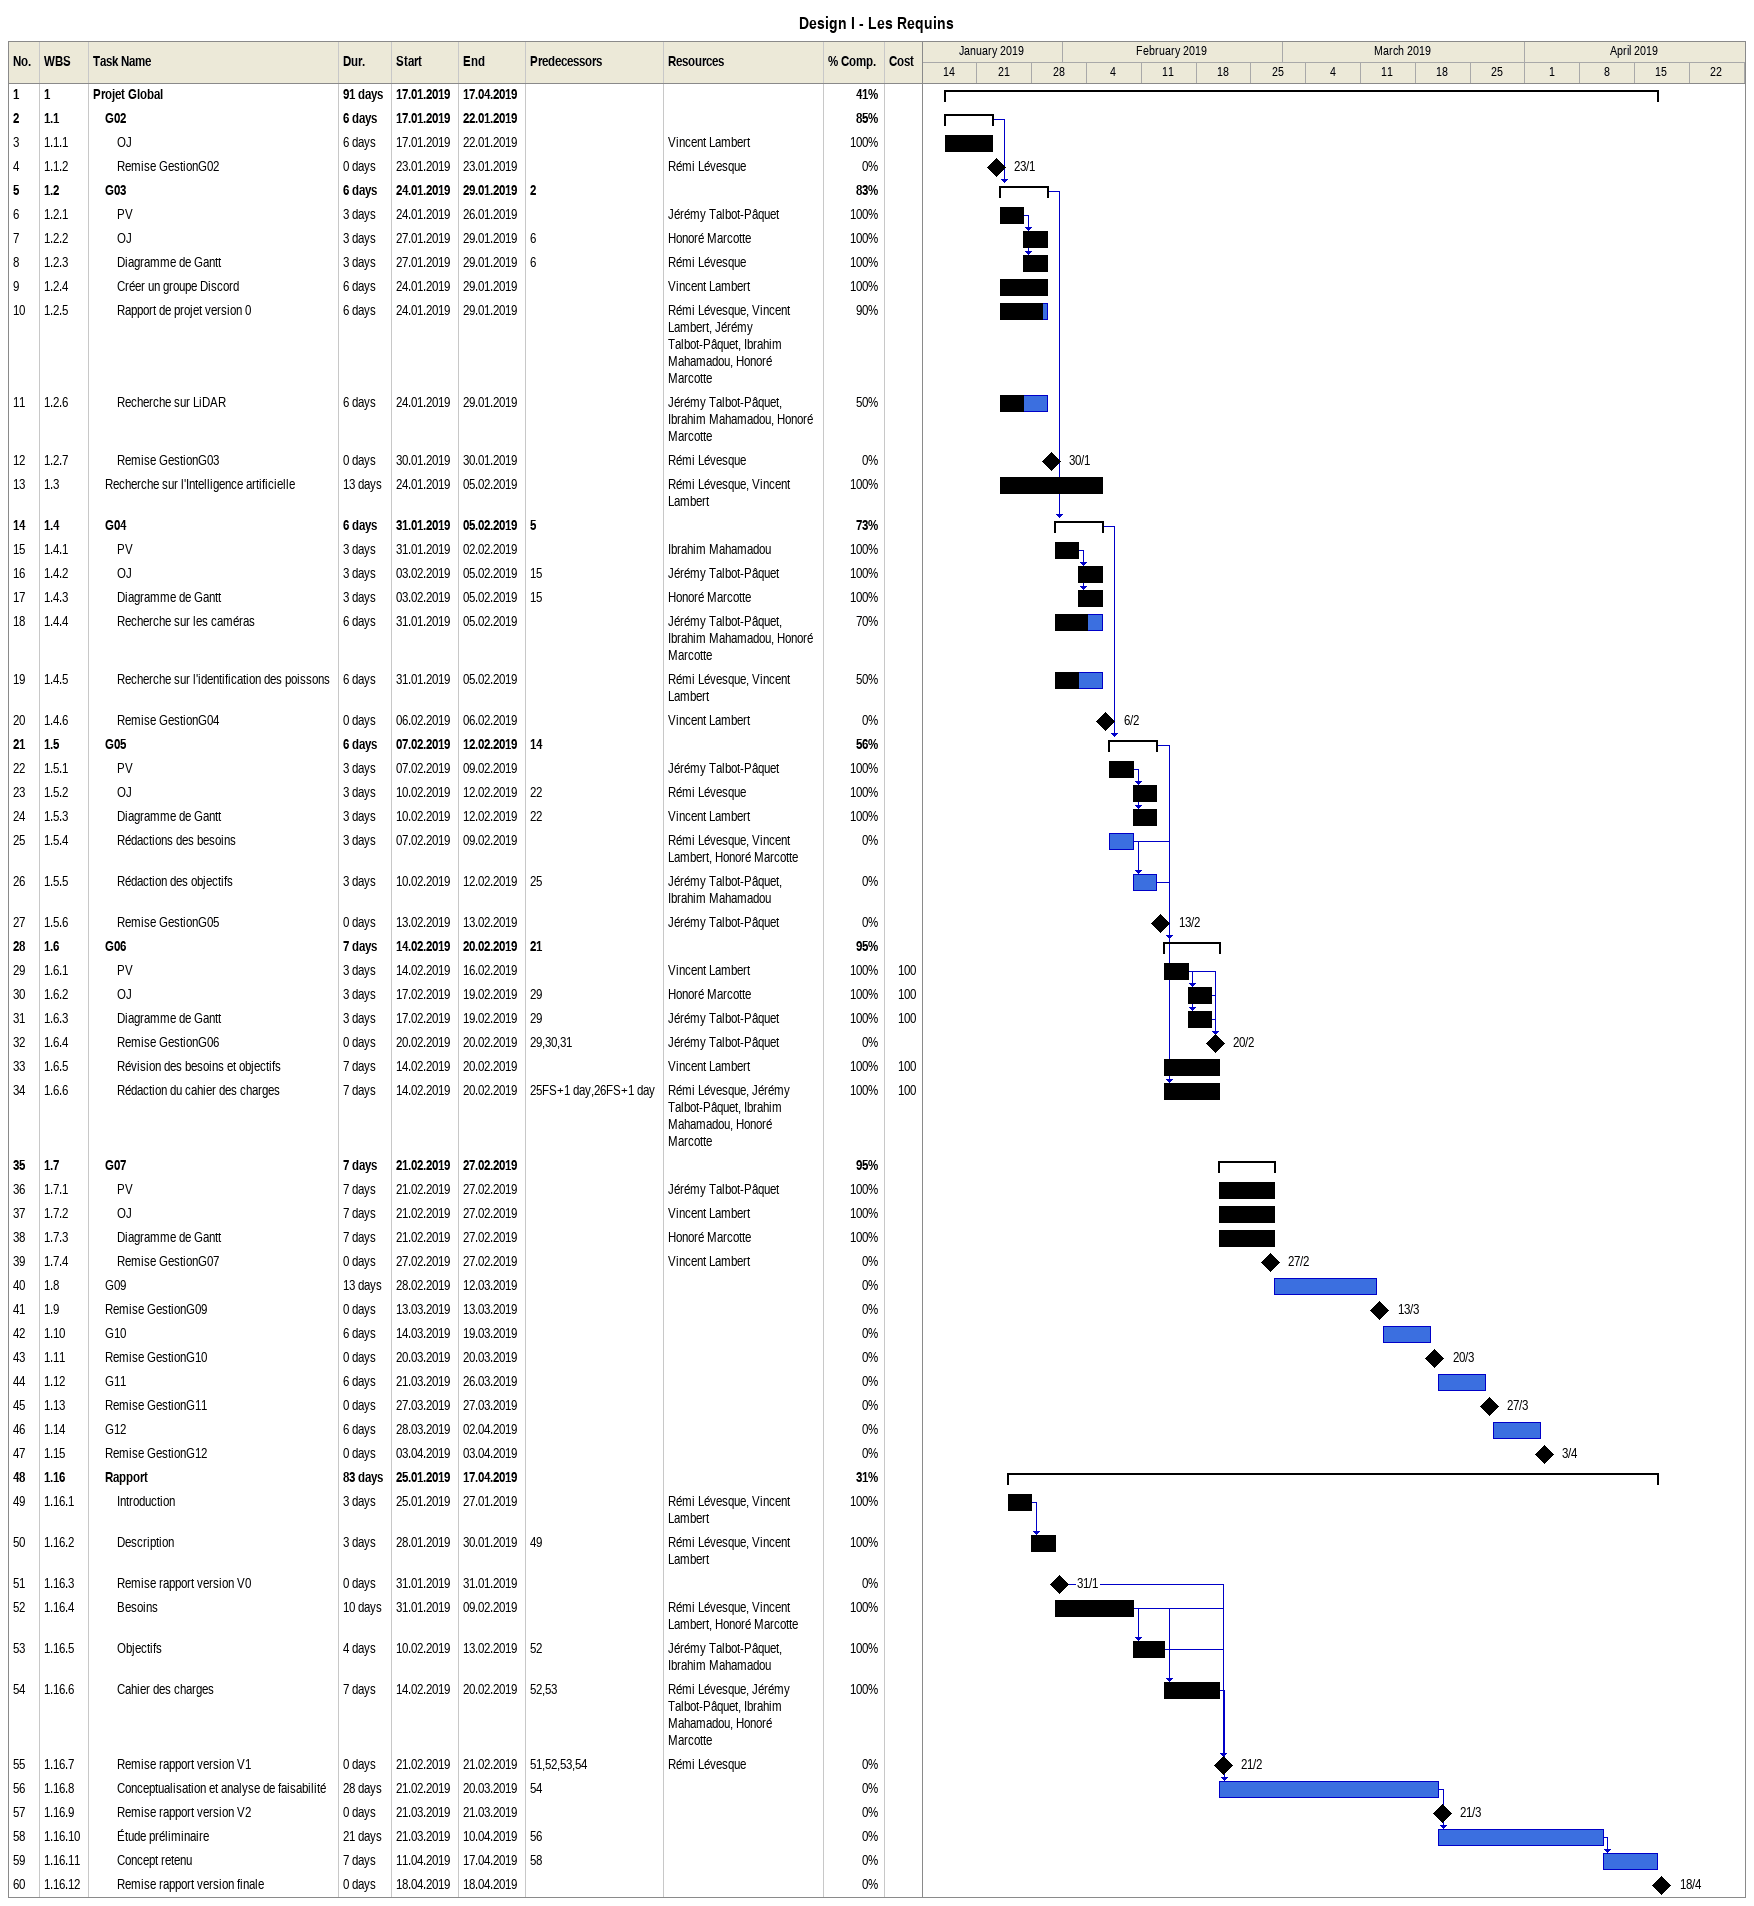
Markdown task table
Design I - Les Requins

| ID | WBS | Task | Duration | Start | Finish | Predecessors | Resources | % complete | Cost |
|---|---|---|---|---|---|---|---|---|---|
| 1 | 1 | **Projet Global** | 91d | 2019-01-17 | 2019-04-17 |  |  | 41 |  |
| 2 | 1.1 | **G02** | 6d | 2019-01-17 | 2019-01-22 |  |  | 85 |  |
| 3 | 1.1.1 | OJ | 6d | 2019-01-17 | 2019-01-22 |  | Vincent Lambert | 100 |  |
| 4 | 1.1.2 | Remise GestionG02 | 0d | 2019-01-23 | 2019-01-23 |  | Rémi Lévesque | 0 |  |
| 5 | 1.2 | **G03** | 6d | 2019-01-24 | 2019-01-29 | 2 |  | 83 |  |
| 6 | 1.2.1 | PV | 3d | 2019-01-24 | 2019-01-26 |  | Jérémy Talbot-Pâquet | 100 |  |
| 7 | 1.2.2 | OJ | 3d | 2019-01-27 | 2019-01-29 | 6 | Honoré Marcotte | 100 |  |
| 8 | 1.2.3 | Diagramme de Gantt | 3d | 2019-01-27 | 2019-01-29 | 6 | Rémi Lévesque | 100 |  |
| 9 | 1.2.4 | Créer un groupe Discord | 6d | 2019-01-24 | 2019-01-29 |  | Vincent Lambert | 100 |  |
| 10 | 1.2.5 | Rapport de projet version 0 | 6d | 2019-01-24 | 2019-01-29 |  | Rémi Lévesque, Vincent Lambert, Jérémy Talbot-Pâquet, Ibrahim Mahamadou, Honoré Marcotte | 90 |  |
| 11 | 1.2.6 | Recherche sur LiDAR | 6d | 2019-01-24 | 2019-01-29 |  | Jérémy Talbot-Pâquet, Ibrahim Mahamadou, Honoré Marcotte | 50 |  |
| 12 | 1.2.7 | Remise GestionG03 | 0d | 2019-01-30 | 2019-01-30 |  | Rémi Lévesque | 0 |  |
| 13 | 1.3 | Recherche sur l'Intelligence artificielle | 13d | 2019-01-24 | 2019-02-05 |  | Rémi Lévesque, Vincent Lambert | 100 |  |
| 14 | 1.4 | **G04** | 6d | 2019-01-31 | 2019-02-05 | 5 |  | 73 |  |
| 15 | 1.4.1 | PV | 3d | 2019-01-31 | 2019-02-02 |  | Ibrahim Mahamadou | 100 |  |
| 16 | 1.4.2 | OJ | 3d | 2019-02-03 | 2019-02-05 | 15 | Jérémy Talbot-Pâquet | 100 |  |
| 17 | 1.4.3 | Diagramme de Gantt | 3d | 2019-02-03 | 2019-02-05 | 15 | Honoré Marcotte | 100 |  |
| 18 | 1.4.4 | Recherche sur les caméras | 6d | 2019-01-31 | 2019-02-05 |  | Jérémy Talbot-Pâquet, Ibrahim Mahamadou, Honoré Marcotte | 70 |  |
| 19 | 1.4.5 | Recherche sur l'identification des poissons | 6d | 2019-01-31 | 2019-02-05 |  | Rémi Lévesque, Vincent Lambert | 50 |  |
| 20 | 1.4.6 | Remise GestionG04 | 0d | 2019-02-06 | 2019-02-06 |  | Vincent Lambert | 0 |  |
| 21 | 1.5 | **G05** | 6d | 2019-02-07 | 2019-02-12 | 14 |  | 56 |  |
| 22 | 1.5.1 | PV | 3d | 2019-02-07 | 2019-02-09 |  | Jérémy Talbot-Pâquet | 100 |  |
| 23 | 1.5.2 | OJ | 3d | 2019-02-10 | 2019-02-12 | 22 | Rémi Lévesque | 100 |  |
| 24 | 1.5.3 | Diagramme de Gantt | 3d | 2019-02-10 | 2019-02-12 | 22 | Vincent Lambert | 100 |  |
| 25 | 1.5.4 | Rédactions des besoins | 3d | 2019-02-07 | 2019-02-09 |  | Rémi Lévesque, Vincent Lambert, Honoré Marcotte | 0 |  |
| 26 | 1.5.5 | Rédaction des objectifs | 3d | 2019-02-10 | 2019-02-12 | 25 | Jérémy Talbot-Pâquet, Ibrahim Mahamadou | 0 |  |
| 27 | 1.5.6 | Remise GestionG05 | 0d | 2019-02-13 | 2019-02-13 |  | Jérémy Talbot-Pâquet | 0 |  |
| 28 | 1.6 | **G06** | 7d | 2019-02-14 | 2019-02-20 | 21 |  | 95 |  |
| 29 | 1.6.1 | PV | 3d | 2019-02-14 | 2019-02-16 |  | Vincent Lambert | 100 | 100 |
| 30 | 1.6.2 | OJ | 3d | 2019-02-17 | 2019-02-19 | 29 | Honoré Marcotte | 100 | 100 |
| 31 | 1.6.3 | Diagramme de Gantt | 3d | 2019-02-17 | 2019-02-19 | 29 | Jérémy Talbot-Pâquet | 100 | 100 |
| 32 | 1.6.4 | Remise GestionG06 | 0d | 2019-02-20 | 2019-02-20 | 29, 30, 31 | Jérémy Talbot-Pâquet | 0 |  |
| 33 | 1.6.5 | Révision des besoins et objectifs | 7d | 2019-02-14 | 2019-02-20 |  | Vincent Lambert | 100 | 100 |
| 34 | 1.6.6 | Rédaction du cahier des charges | 7d | 2019-02-14 | 2019-02-20 | 25FS+1d, 26FS+1d | Rémi Lévesque, Jérémy Talbot-Pâquet, Ibrahim Mahamadou, Honoré Marcotte | 100 | 100 |
| 35 | 1.7 | **G07** | 7d | 2019-02-21 | 2019-02-27 |  |  | 95 |  |
| 36 | 1.7.1 | PV | 7d | 2019-02-21 | 2019-02-27 |  | Jérémy Talbot-Pâquet | 100 |  |
| 37 | 1.7.2 | OJ | 7d | 2019-02-21 | 2019-02-27 |  | Vincent Lambert | 100 |  |
| 38 | 1.7.3 | Diagramme de Gantt | 7d | 2019-02-21 | 2019-02-27 |  | Honoré Marcotte | 100 |  |
| 39 | 1.7.4 | Remise GestionG07 | 0d | 2019-02-27 | 2019-02-27 |  | Vincent Lambert | 0 |  |
| 40 | 1.8 | G09 | 13d | 2019-02-28 | 2019-03-12 |  |  | 0 |  |
| 41 | 1.9 | Remise GestionG09 | 0d | 2019-03-13 | 2019-03-13 |  |  | 0 |  |
| 42 | 1.10 | G10 | 6d | 2019-03-14 | 2019-03-19 |  |  | 0 |  |
| 43 | 1.11 | Remise GestionG10 | 0d | 2019-03-20 | 2019-03-20 |  |  | 0 |  |
| 44 | 1.12 | G11 | 6d | 2019-03-21 | 2019-03-26 |  |  | 0 |  |
| 45 | 1.13 | Remise GestionG11 | 0d | 2019-03-27 | 2019-03-27 |  |  | 0 |  |
| 46 | 1.14 | G12 | 6d | 2019-03-28 | 2019-04-02 |  |  | 0 |  |
| 47 | 1.15 | Remise GestionG12 | 0d | 2019-04-03 | 2019-04-03 |  |  | 0 |  |
| 48 | 1.16 | **Rapport** | 83d | 2019-01-25 | 2019-04-17 |  |  | 31 |  |
| 49 | 1.16.1 | Introduction | 3d | 2019-01-25 | 2019-01-27 |  | Rémi Lévesque, Vincent Lambert | 100 |  |
| 50 | 1.16.2 | Description | 3d | 2019-01-28 | 2019-01-30 | 49 | Rémi Lévesque, Vincent Lambert | 100 |  |
| 51 | 1.16.3 | Remise rapport version V0 | 0d | 2019-01-31 | 2019-01-31 |  |  | 0 |  |
| 52 | 1.16.4 | Besoins | 10d | 2019-01-31 | 2019-02-09 |  | Rémi Lévesque, Vincent Lambert, Honoré Marcotte | 100 |  |
| 53 | 1.16.5 | Objectifs | 4d | 2019-02-10 | 2019-02-13 | 52 | Jérémy Talbot-Pâquet, Ibrahim Mahamadou | 100 |  |
| 54 | 1.16.6 | Cahier des charges | 7d | 2019-02-14 | 2019-02-20 | 52, 53 | Rémi Lévesque, Jérémy Talbot-Pâquet, Ibrahim Mahamadou, Honoré Marcotte | 100 |  |
| 55 | 1.16.7 | Remise rapport version V1 | 0d | 2019-02-21 | 2019-02-21 | 51, 52, 53, 54 | Rémi Lévesque | 0 |  |
| 56 | 1.16.8 | Conceptualisation et analyse de faisabilité | 28d | 2019-02-21 | 2019-03-20 | 54 |  | 0 |  |
| 57 | 1.16.9 | Remise rapport version V2 | 0d | 2019-03-21 | 2019-03-21 |  |  | 0 |  |
| 58 | 1.16.10 | Étude préliminaire | 21d | 2019-03-21 | 2019-04-10 | 56 |  | 0 |  |
| 59 | 1.16.11 | Concept retenu | 7d | 2019-04-11 | 2019-04-17 | 58 |  | 0 |  |
| 60 | 1.16.12 | Remise rapport version finale | 0d | 2019-04-18 | 2019-04-18 |  |  | 0 |  |
